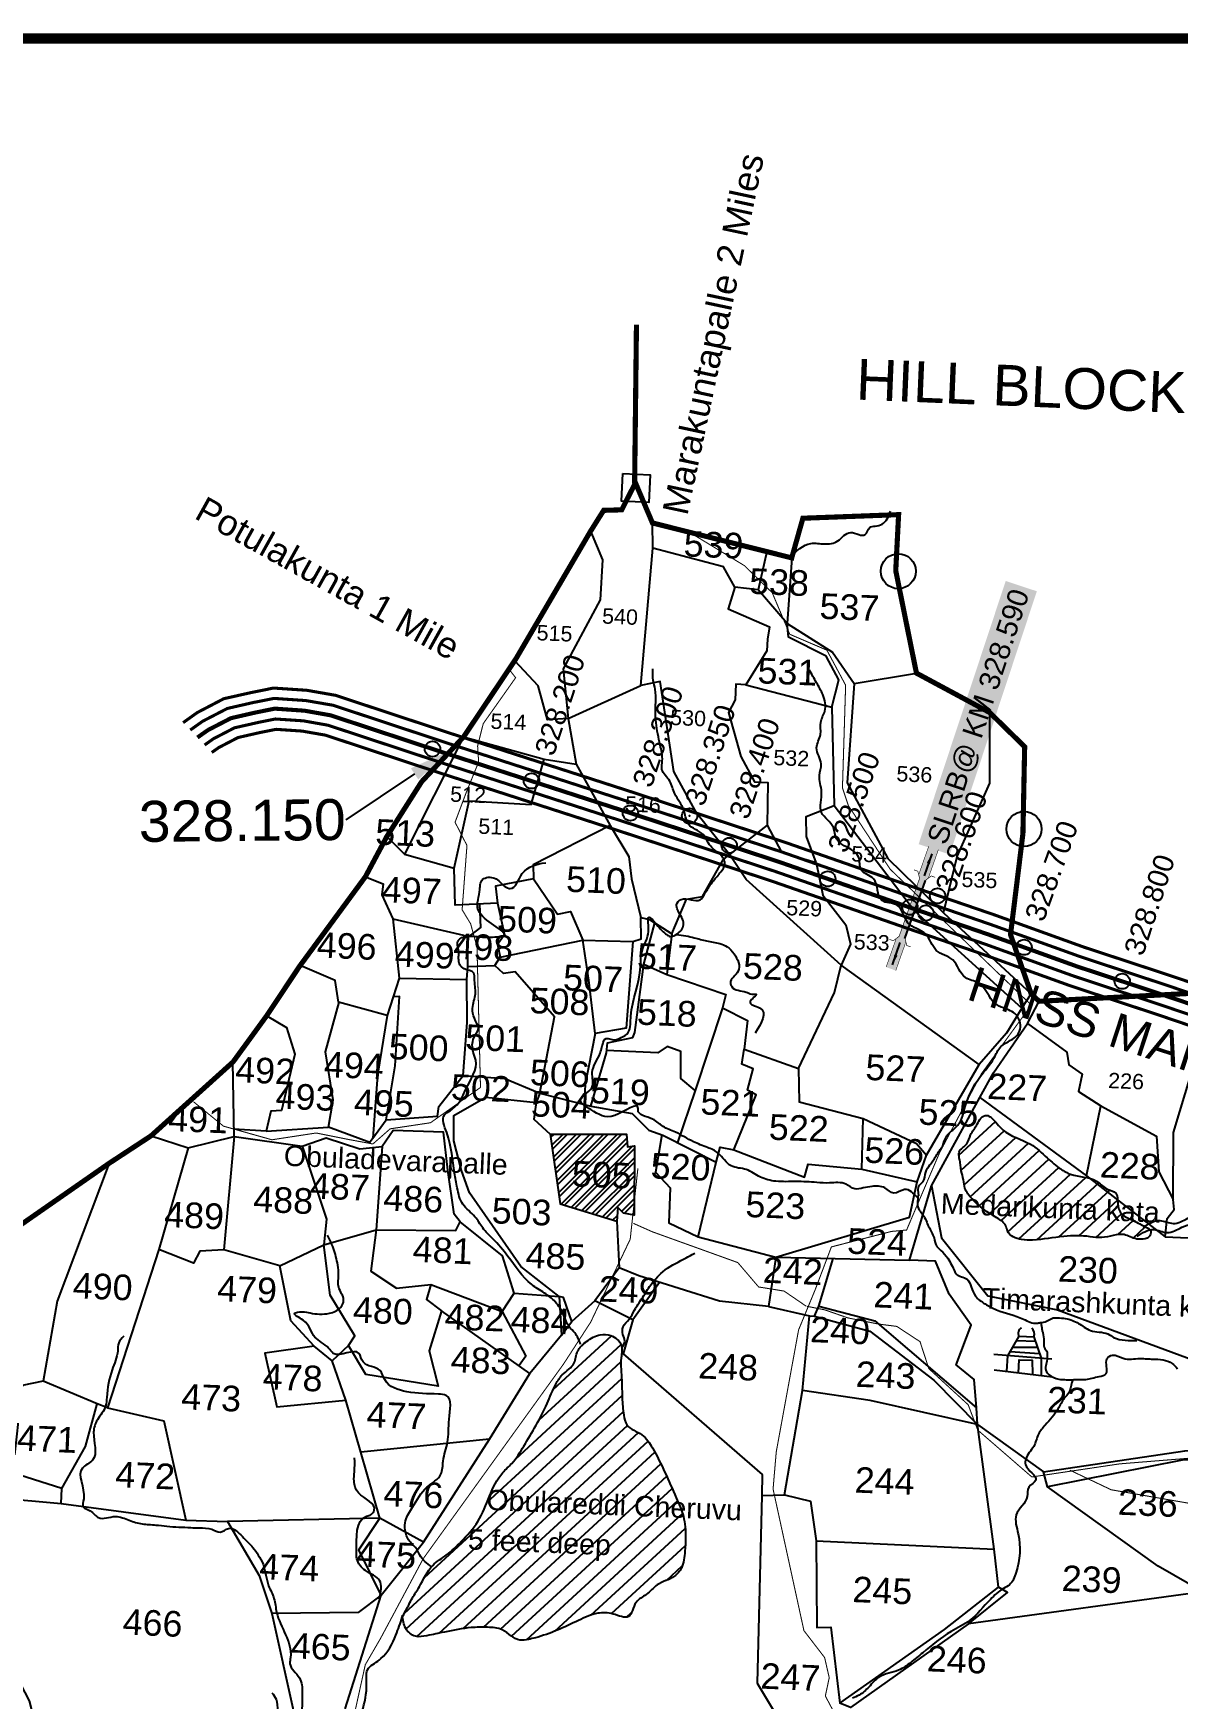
# Model space of a CAD drawing. Header units: feet. Extents: x 791111 to 796227, y 1559709 to 1567976.
# Drawn here: x 792212 to 793328, y 1565995 to 1567621 of the extents above; entities that cross this region are included whole.
import ezdxf
from ezdxf import colors
from ezdxf.entities.mleader import LeaderData, LeaderLine
from ezdxf.enums import TextEntityAlignment as Align
from ezdxf.math import Vec2, Vec3

# ---------------------------------------------------------------- set-up
doc = ezdxf.new("R2010")
doc.units = ezdxf.units.FT
doc.header["$LTSCALE"] = 15
doc.header["$MEASUREMENT"] = 0
doc.header["$PDMODE"] = 32
doc.header["$PDSIZE"] = 15
doc.linetypes.add('ACAD_ISO02W100', pattern=[15, 12, -3])
doc.linetypes.add('HIDDEN2', pattern=[0.1875, 0.125, -0.0625])
for name, color, linetype in [('CANAL1', 7, 'Continuous'), ('CSMark', 72, 'Continuous'), ('PLOT', 7, 'Continuous'), ('PLOT NO', 7, 'Continuous'), ('ROADS', 6, 'Continuous'), ('STRUCTURE', 5, 'Continuous'), ('TANKS-STREAM', 4, 'Continuous'), ('TEXT', 1, 'Continuous'), ('text2', 7, 'Continuous'), ('VILLAGE', 30, 'Continuous'), ('VILLAGE STONES', 240, 'Continuous')]:
    doc.layers.add(name, color=color, linetype=linetype)
doc.layers.add('VILLAGE BOUNDRY', color=5, linetype='HIDDEN2', lineweight=100)
doc.styles.get("Standard").update_dxf_attribs({"font": 'arial.ttf'})
doc.linetypes.add('DOTS', pattern='A,1e-06,-3,["●",Standard,S=3,R=0,X=-1.25,Y=-1.25],-3', length=6.000001)
doc.dimstyles.get("Standard").update_dxf_attribs({"dimtxt": 0.18, "dimasz": 35, "dimexe": 0.18, "dimexo": 0.0625, "dimgap": 0.09, "dimtad": 0, "dimtih": 1, "dimtoh": 1, "dimdec": 4, "dimzin": 0, "dimdsep": 46, "dimtxsty": 'Standard', "dimcen": 0.09, "dimadec": 0, "dimazin": 0, "dimtfac": 1, "dimtdec": 4, "dimtofl": 0, "dimtmove": 0, "dimatfit": 3, "dimfxl": 1, "dimtolj": 1, "dimtzin": 0, "dimarcsym": 0})
pattern_1 = [(42.62810166, (-62216.426, 37705.838), (-8.44596233, 9.17587836), [])]

# ---------------------------------------------------------------- blocks, each defined once
blk = doc.blocks.new('SLB')
at = {"layer": 'STRUCTURE'}
h = blk.add_hatch(dxfattribs=at)
h.set_pattern_fill('DOTS', color=6, scale=20, angle=320.3722, style=0)
h.set_pattern_definition([(320.372247934, (-159.4327, -72.9564), (1.2786241598, 0.5641323054), [0, -1.25])])
h.paths.add_polyline_path([(769699.5, 1706871.1), (769699.5, 1706861.1), (769729.1, 1706861.1), (769732.1, 1706863.1), (769792.1, 1706863.1), (769795.1, 1706861.1), (769824.7, 1706861.1), (769824.7, 1706871.1), (769795.1, 1706871.1), (769792.1, 1706869.1), (769732.1, 1706869.1), (769729.1, 1706871.1)])
at = {"layer": 'STRUCTURE', "color": 6, "linetype": 'ACAD_ISO02W100', "ltscale": 0.5, "const_width": 0.5}
for points in [[(769699.5, 1706871.1), (769729.1, 1706871.1)], [(769795.1, 1706871.1), (769824.7, 1706871.1)], [(769699.5, 1706861.1), (769729.1, 1706861.1)], [(769795.1, 1706861.1), (769824.7, 1706861.1)]]:
    blk.add_lwpolyline(points, dxfattribs=at)
at = {"layer": 'STRUCTURE', "color": 6, "const_width": 0.628}
for points in [[(769726.1, 1706877.1), (769726.1, 1706873.1), (769732.1, 1706869.1), (769792.1, 1706869.1), (769798.1, 1706873.1), (769798.1, 1706877.1)], [(769726.1, 1706855.1), (769726.1, 1706859.1), (769732.1, 1706863.1), (769792.1, 1706863.1), (769798.1, 1706859.1), (769798.1, 1706855.1)]]:
    blk.add_lwpolyline(points, dxfattribs=at)
at = {"layer": 'STRUCTURE', "color": 6}
blk.add_lwpolyline([(769732.1, 1706863.1), (769792.1, 1706863.1)], dxfattribs=at)
blk.add_lwpolyline([(769732.1, 1706863.1), (769792.1, 1706863.1)], dxfattribs=at)
at = {"layer": 'STRUCTURE', "color": 0}
blk.add_circle((769762.1, 1706866.1), 1.24, dxfattribs=at)
for points in [[(769703.8, 1706866), (769726.7, 1706866)], [(769818.6, 1706865.8), (769795.7, 1706865.8)]]:
    blk.add_leader(points, dimstyle='Standard', override={"dimasz": 10, "dimgap": 0.09, "dimtad": 0}, dxfattribs=at)

msp = doc.modelspace()

# ---------------------------------------------------------------- hatches: boundary and pattern name
at = {"layer": 'TANKS-STREAM', "lineweight": -2}
h = msp.add_hatch(dxfattribs=at)
h.set_pattern_fill('ANSI31', color=256, scale=99.769662, angle=-2.3719, style=0)
h.set_pattern_definition(pattern_1)
edge = h.paths.add_edge_path()
edge.add_spline(control_points=[(793115.7, 1566520.2), (793114.9, 1566524.2), (793113.9, 1566529.5), (793119.2, 1566533.7), (793124.1, 1566537.4), (793125.6, 1566547.1), (793132.4, 1566554.2), (793135.3, 1566562.4), (793141.6, 1566565.8), (793150, 1566560.3), (793159.1, 1566545.3), (793183.5, 1566540.1), (793199.9, 1566524), (793212.2, 1566513.2), (793228, 1566504.1), (793246.7, 1566505.4), (793257.3, 1566492.3), (793271.5, 1566489.9), (793268.2, 1566475.8), (793273.9, 1566467.1), (793283, 1566462.8), (793290.2, 1566459.7), (793296.6, 1566455.5), (793300.8, 1566454.5), (793302.2, 1566451.2), (793301.9, 1566444.5), (793287.4, 1566442), (793274, 1566451.8), (793257.6, 1566443.9), (793238.2, 1566447.4), (793215.5, 1566447.2), (793193.2, 1566442.9), (793174.6, 1566442.8), (793162.2, 1566447.6), (793160.8, 1566459.3), (793150.6, 1566465.6), (793138.7, 1566472.5), (793128.1, 1566482.3), (793120.3, 1566491.9), (793119.4, 1566502.2), (793116.8, 1566511.3), (793116.1, 1566518), (793115.8, 1566521.6)], knot_values=[0, 0, 0, 0, 10.821071, 14.149908, 19.476099, 29.00407, 41.43785, 48.386354, 54.704824, 59.343343, 76.324445, 106.454808, 127.643341, 144.782404, 155.736777, 181.792989, 194.33114, 204.660314, 217.579834, 228.415657, 233.680889, 247.596239, 251.808822, 257.074055, 259.178611, 262.001542, 276.170364, 289.434226, 311.427454, 322.743001, 348.668501, 379.181466, 390.016031, 406.027719, 411.535361, 423.230649, 439.060468, 453.769784, 466.573683, 474.79089, 484.035171, 495.019193, 495.019193, 495.019193, 495.019193], degree=3, periodic=0)
h = msp.add_hatch(dxfattribs=at)
h.set_pattern_fill('ANSI31', color=256, scale=99.769662, angle=-2.3719, style=0)
h.set_pattern_definition(pattern_1)
edge = h.paths.add_edge_path()
edge.add_spline(control_points=[(792571.6, 1566074.7), (792572.8, 1566076.9), (792575.2, 1566081.2), (792578.4, 1566087.5), (792582.3, 1566095.6), (792590.9, 1566107.5), (792597.9, 1566125.3), (792616.1, 1566135.4), (792630.6, 1566150), (792653.3, 1566174.2), (792658.9, 1566207.2), (792680.9, 1566226.4), (792695, 1566249.5), (792710.2, 1566274.9), (792719.6, 1566299.6), (792728.1, 1566313.4), (792741, 1566320.4), (792741.3, 1566335.6), (792751.9, 1566344.6), (792763, 1566351.6), (792776.4, 1566350.5), (792787.8, 1566341.6), (792784, 1566324.5), (792786.3, 1566307.8), (792785.8, 1566288.9), (792787.2, 1566274.6), (792790.4, 1566259), (792806.8, 1566254.7), (792822.9, 1566229.4), (792834.1, 1566202), (792847.3, 1566173.2), (792848.4, 1566155), (792847.6, 1566138.2), (792846.1, 1566124.2), (792835.9, 1566111.7), (792820.6, 1566108.8), (792810.9, 1566096.3), (792797.3, 1566090.7), (792795.2, 1566070.3), (792776.9, 1566079.4), (792760.7, 1566079.5), (792735.7, 1566067.9), (792713.9, 1566057.7), (792694.4, 1566052.9), (792682.2, 1566050.9), (792671.7, 1566064.1), (792654.3, 1566065.1), (792635.4, 1566065), (792615.6, 1566061), (792598, 1566057), (792583.9, 1566054.4), (792573.4, 1566063.6), (792572.3, 1566072.1), (792571.7, 1566076.6)], knot_values=[0, 0, 0, 0, 7.594189, 14.540605, 21.487176, 34.306301, 58.860604, 75.767014, 94.986304, 120.609797, 174.191487, 186.564905, 207.29429, 254.550562, 275.451228, 286.355485, 302.842491, 314.843163, 327.581886, 342.577773, 352.78835, 366.586498, 379.207338, 401.083715, 418.088683, 435.238473, 445.061593, 462.713856, 478.876036, 532.949013, 552.506194, 573.086254, 586.667937, 603.415518, 613.80097, 632.711112, 646.786886, 659.528129, 675.151957, 690.331857, 705.387252, 725.407945, 770.733791, 777.804448, 786.117406, 805.881653, 820.580033, 836.636025, 862.922957, 880.47253, 891.684906, 903.820911, 917.017522, 917.017522, 917.017522, 917.017522], degree=3, periodic=0)
at = {"layer": 'VILLAGE', "linetype": 'Continuous', "lineweight": -2}
h = msp.add_hatch(dxfattribs=at)
h.set_pattern_fill('ANSI32', color=256, scale=25)
h.paths.add_polyline_path([(792798.4, 1566534.9), (792791.5, 1566534), (792790.4, 1566546.4), (792716, 1566546.5), (792725.8, 1566478.4), (792780.9, 1566461.5), (792781.9, 1566474.8), (792787.7, 1566469.4), (792796.7, 1566467.5), (792797.9, 1566479.1)])
h.paths.add_polyline_path([(792450.4, 1566510.3), (792756.4, 1566497.6), (792757.7, 1566528.5), (792451.7, 1566541.2)], flags=9)
h.paths.add_polyline_path([(792730, 1566489), (792801, 1566486), (792802.6, 1566524.3), (792731.6, 1566527.2)], flags=9)

# ---------------------------------------------------------------- linework, layer by layer
at = {"layer": 'CANAL1', "color": 1, "const_width": 3}
for points in [[(792357.8, 1566948.1), (792371.7, 1566958), (792397.5, 1566971.5), (792424.2, 1566977.5), (792446, 1566981.9), (792478.7, 1566979.7), (792506.6, 1566974.8), (792620.5, 1566937.1), (792796.1, 1566880.3), (792944.9, 1566831.4), (793077.1, 1566785.3), (793149.7, 1566760.4), (793236.7, 1566729), (793321.3, 1566701.1), (793404.9, 1566672.7), (793538.2, 1566629.2), (793661.2, 1566588.9), (793791.7, 1566547.5), (793874.3, 1566521), (793918.7, 1566505.7), (794105.1, 1566449.5), (794262.9, 1566399.7), (794424.4, 1566349.9)], [(792385.8, 1566919), (792392.6, 1566923.8), (792411.4, 1566933.6), (792432.5, 1566938.4), (792448.6, 1566941.6), (792473.9, 1566939.9), (792496.8, 1566935.9), (792608.1, 1566899.1), (792783.7, 1566842.3), (792932, 1566793.5), (793064, 1566747.5), (793136.5, 1566722.6), (793223.6, 1566691.2), (793308.6, 1566663.1), (793392.2, 1566634.7), (793525.8, 1566591.1), (793648.9, 1566550.8), (793779.6, 1566509.4), (793861.7, 1566483.1), (793906.4, 1566467.6), (794093.3, 1566411.3), (794251, 1566361.5), (794412.8, 1566311.6)]]:
    msp.add_lwpolyline(points, dxfattribs=at)
at = {"layer": 'CANAL1', "color": 5, "const_width": 3}
for points in [[(792364.8, 1566940.9), (792376.9, 1566949.5), (792401, 1566962), (792426.3, 1566967.8), (792446.6, 1566971.8), (792477.5, 1566969.7), (792504.2, 1566965.1), (792617.4, 1566927.6), (792793, 1566870.8), (792941.7, 1566822), (793073.8, 1566775.9), (793146.4, 1566750.9), (793233.4, 1566719.6), (793318.1, 1566691.6), (793401.7, 1566663.2), (793535.1, 1566619.7), (793658.1, 1566579.4), (793788.7, 1566538), (793871.2, 1566511.5), (793915.6, 1566496.2), (794102.1, 1566440), (794260, 1566390.2), (794421.5, 1566340.3)], [(792378.8, 1566926.3), (792387.4, 1566932.4), (792408, 1566943.1), (792430.5, 1566948.2), (792447.9, 1566951.7), (792475.1, 1566949.9), (792499.3, 1566945.6), (792611.2, 1566908.6), (792786.8, 1566851.8), (792935.2, 1566803), (793067.3, 1566757), (793139.8, 1566732.1), (793226.9, 1566700.7), (793311.7, 1566672.6), (793395.4, 1566644.2), (793528.9, 1566600.7), (793652, 1566560.3), (793782.6, 1566518.9), (793864.9, 1566492.5), (793909.4, 1566477.1), (794096.2, 1566420.8), (794254, 1566371.1), (794415.7, 1566321.2)]]:
    msp.add_lwpolyline(points, dxfattribs=at)
at = {"layer": 'CANAL1', "color": 1, "linetype": 'HIDDEN2', "ltscale": 5, "const_width": 4}
msp.add_lwpolyline([(792371.8, 1566933.6), (792375.7, 1566936.4), (792382.1, 1566940.9), (792404.5, 1566952.5), (792428.4, 1566958), (792447.3, 1566961.8), (792476.3, 1566959.8), (792501.7, 1566955.3), (792605.5, 1566921), (792789.9, 1566861.3), (792938.5, 1566812.5), (793070.6, 1566766.4), (793078.8, 1566763.6), (793143.1, 1566741.5), (793230.2, 1566710.1), (793314.9, 1566682.1), (793398.6, 1566653.7)], dxfattribs=at)
at = {"layer": 'CSMark', "color": 3}
for p in [(792601.2, 1566922.4), (792697.8, 1566891.2), (792794.3, 1566859.9), (792890.7, 1566828.2), (792986.8, 1566795.6), (793082.6, 1566762.3), (793178.4, 1566728.8), (793274.2, 1566695.6)]:
    msp.add_point(p, dxfattribs=at)
at = {"layer": 'CSMark', "color": 2}
msp.add_point((793067, 1566768), dxfattribs=at)
at = {"layer": 'PLOT', "lineweight": -2}
for points in [[(792927.3, 1567115.1), (792919, 1567077.8), (792896.1, 1567080.4), (792885.1, 1567100.1), (792816.1, 1567118.4), (792815.8, 1567143.1)], [(792755.4, 1567135), (792766.9, 1567107.1), (792764.8, 1567068.1), (792728.8, 1567000.8), (792733.6, 1566952.2), (792804.3, 1566984.3)], [(793176.2, 1566669.4), (793161.2, 1566645.1), (793134.6, 1566614.3), (792999.9, 1566711.3), (792907.4, 1566795.1), (792891, 1566819.5), (792859, 1566859.3), (792836.6, 1566900.4), (792823.3, 1566988.3), (792804.3, 1566984.3), (792816.1, 1567118.4)], [(792951.7, 1567109), (792947.3, 1567044.8), (792991.5, 1567017.1), (793012.5, 1566986.4), (793073.4, 1566996.5)], [(792896.1, 1567080.4), (792889.7, 1567059.1), (792930, 1567041.6), (792928.2, 1567029.5), (792927.4, 1567018.3), (792906.8, 1566985.1), (792990.8, 1566963.2), (792997.6, 1566989.9), (792985.3, 1567013.2), (792948.4, 1567031.5), (792947.3, 1567044.8)], [(792947.3, 1567044.8), (792919, 1567077.8)], [(792733.6, 1566952.2), (792713.5, 1566950.8), (792704.3, 1566984.1), (792681.4, 1567008.6)], [(792906.8, 1566985.1), (792897.2, 1566985.7), (792896.5, 1566970.4), (792890.1, 1566958), (792902.1, 1566915.1), (792915.3, 1566890.3), (792928.5, 1566889.8), (792927.8, 1566848.1), (792891, 1566819.5)], [(793012.5, 1566986.4), (793005.7, 1566889.5), (793045.4, 1566815.6), (793099.9, 1566762.4), (793113.2, 1566817.4), (793145, 1566889.2), (793144.9, 1566958)], [(792990.8, 1566963.2), (792993, 1566867.2), (793071.8, 1566764), (793176.2, 1566669.4), (793185.4, 1566683.3)], [(792733.6, 1566952.2), (792741.5, 1566907.7), (792774.6, 1566847.7), (792792.6, 1566817.6), (792795.4, 1566795.6), (792804.5, 1566757.8), (792812.8, 1566756.1), (792834.8, 1566742.1), (792849, 1566775.9), (792864.7, 1566778.3), (792884.9, 1566814.3), (792891, 1566819.5)], [(792631.5, 1566934.2), (792573.7, 1566819.7), (792556.6, 1566836.9)], [(792631.5, 1566934.2), (792710, 1566912.6), (792741.5, 1566907.7)], [(792573.7, 1566819.7), (792622.3, 1566806.2), (792636.8, 1566871.8), (792697.3, 1566868.3), (792710, 1566912.6)], [(792975.5, 1566811.6), (792966.2, 1566836.9), (792965.7, 1566856.5), (792993, 1566867.2)], [(792774.6, 1566847.7), (792699.5, 1566809.3), (792699.7, 1566795.8), (792662.7, 1566788.6), (792664.5, 1566771.8), (792623.2, 1566770), (792622.3, 1566806.2)], [(792927.8, 1566848.1), (792941.7, 1566821.6), (792975.5, 1566811.6), (792982.1, 1566779.8), (793004.5, 1566750.6), (793008.9, 1566732), (792999.9, 1566711.3)], [(792535.7, 1566797.7), (792553.1, 1566790.8), (792551.7, 1566779.9), (792562.6, 1566756.5), (792631.3, 1566740.5), (792635.8, 1566738.5), (792648.2, 1566748.1), (792647.3, 1566771)], [(792699.7, 1566795.8), (792723.2, 1566761.3), (792735.7, 1566763.8), (792747.8, 1566735.8), (792796.6, 1566734.4), (792804.7, 1566737), (792804.5, 1566757.8)], [(792664.5, 1566771.8), (792671.3, 1566740.9), (792664.5, 1566731.6), (792667.1, 1566719.3), (792747.8, 1566735.8)], [(792562.6, 1566756.5), (792568.5, 1566698.6), (792557.1, 1566662.3), (792509.6, 1566675.3), (792506.2, 1566696.3), (792471.9, 1566711)], [(792807.3, 1566712.5), (792818.2, 1566752.7)], [(793099.9, 1566762.4), (793185.4, 1566683.3)], [(792568.5, 1566698.6), (792634.7, 1566697.4), (792635.7, 1566710.1), (792635.8, 1566738.5)], [(792796.6, 1566734.4), (792790.1, 1566649.9), (792759.8, 1566644.7), (792753.7, 1566696.6), (792747.8, 1566735.8)], [(792834.8, 1566742.1), (792829.7, 1566702.3), (792887.3, 1566682.6), (792884, 1566669.8), (792908.7, 1566657.3), (792905.4, 1566629.3), (792958.4, 1566610.5), (792993.5, 1566684.6), (792999.9, 1566711.3)], [(793316.1, 1566446.3), (793391.2, 1566443), (793436.1, 1566430), (793436.6, 1566410.9), (793579.7, 1566347.5), (793715.1, 1566596.2), (793613, 1566743.1)], [(792635.7, 1566710.1), (792662, 1566711), (792667.1, 1566719.3)], [(792706, 1566586.4), (792720.2, 1566660.9), (792681.9, 1566704.7), (792670.4, 1566703.3), (792662, 1566711)], [(792706, 1566586.4), (792755.6, 1566573.8), (792770.9, 1566625.9), (792771.8, 1566635.7), (792796.6, 1566640.7), (792798.7, 1566645.7), (792807.3, 1566712.5), (792829.7, 1566702.3)], [(792556.1, 1566560.5), (792606, 1566563.9), (792607.2, 1566573.3), (792631.2, 1566603.7), (792635, 1566655.4), (792634.7, 1566697.4)], [(793181.8, 1566654.4), (793220.1, 1566626.4), (793222.1, 1566613.9), (793235, 1566605), (793231.5, 1566588.1), (793253.3, 1566573.9), (793307.8, 1566544.5), (793309.8, 1566509.7), (793324, 1566482.6), (793324.1, 1566548.1), (793365.4, 1566685.1)], [(792438.9, 1566549.2), (792499.8, 1566553.3), (792504.3, 1566579.8), (792496.8, 1566626.9), (792510.1, 1566675.2)], [(792543.1, 1566542.5), (792556.1, 1566560.5), (792564.6, 1566613.1), (792569.1, 1566680.7), (792562.8, 1566680.4)], [(792884, 1566669.8), (792857.5, 1566589), (792843.6, 1566600.7), (792843.5, 1566627.1), (792830.2, 1566632), (792820.9, 1566625.8), (792771.1, 1566627.9)], [(792936.1, 1566426.3), (793066.7, 1566423.2), (793088, 1566495.8), (793135.4, 1566582.1), (793148.7, 1566606.3), (793181.8, 1566654.4), (793193.1, 1566676.1)], [(792439.4, 1566662), (792458.8, 1566650.5), (792466.8, 1566624.6), (792453.9, 1566569.6), (792443.4, 1566568.9), (792438.9, 1566549.2), (792407.4, 1566551.3)], [(792557.1, 1566662.3), (792547.5, 1566604.1), (792543.1, 1566542.5), (792539.9, 1566538.3), (792499.8, 1566553.3)], [(792759.8, 1566644.7), (792750.2, 1566594.7), (792749.2, 1566575.4)], [(792755.6, 1566573.6), (792796.1, 1566566.5), (792812.3, 1566550.2), (792826, 1566545.4), (792878, 1566518.9), (792881.9, 1566533.6), (792895.3, 1566531.2), (792916.9, 1566584.7), (792908.6, 1566589.4), (792914.2, 1566610.2), (792903, 1566614.7), (792905.4, 1566629.3)], [(792362.6, 1566533), (792407.5, 1566544.2), (792406.5, 1566616.8)], [(792631.2, 1566603.7), (792671.7, 1566600.6), (792706, 1566586.4), (792702.2, 1566577.4)], [(792958.4, 1566610.5), (792959.1, 1566578.1), (793021.3, 1566561.8), (793073.4, 1566537.2), (793083.3, 1566525.9), (793134.6, 1566614.3)], [(792857.5, 1566589), (792840.3, 1566538.1)], [(792724.9, 1566387.9), (792687.3, 1566417.3), (792637.3, 1566489), (792629.6, 1566510.9), (792622, 1566540), (792621.9, 1566564.7), (792653.1, 1566582.4), (792702.2, 1566577.4), (792700.2, 1566561.1), (792716, 1566546.5), (792725.8, 1566478.4), (792780.9, 1566461.5), (792783.2, 1566415.9), (792759.7, 1566383.7), (792737, 1566363.6)], [(793135.4, 1566582.1), (793239.2, 1566505.7), (793253.3, 1566573.9)], [(792895.3, 1566531.2), (792964.2, 1566504.5), (792967.7, 1566517.2), (793020.1, 1566512.2), (793021.3, 1566561.8)], [(792326.6, 1566544.8), (792362.6, 1566533), (792334.2, 1566433.9), (792284, 1566279.1), (792274.1, 1566283.2)], [(792407.5, 1566544.2), (792397.4, 1566433.6)], [(792407.5, 1566544.2), (792474, 1566534.8), (792497.9, 1566463.4), (792495, 1566438.4)], [(792452.2, 1566417.8), (792495, 1566438.4), (792546.2, 1566453.1), (792623.9, 1566452.4), (792628.1, 1566460.7), (792622.4, 1566468.2), (792616, 1566511.2), (792611.8, 1566548.4), (792562.9, 1566550.1), (792552.2, 1566534.2), (792546.2, 1566453.1)], [(792474, 1566534.8), (792497.4, 1566542.9), (792530.4, 1566532.2), (792552.2, 1566534.2)], [(792716, 1566546.5), (792790.4, 1566546.4), (792791.5, 1566534), (792798.4, 1566534.9), (792797.9, 1566467.2), (792787.7, 1566469.4), (792781.9, 1566474.8), (792780.9, 1566461.5)], [(792824.9, 1566545.8), (792818.8, 1566509.2), (792833, 1566494), (792831.9, 1566459.9), (792860.5, 1566446.2), (792878, 1566518.9)], [(793020.1, 1566512.2), (793074, 1566499.8), (793083.3, 1566525.9)], [(792285.6, 1566517.9), (792234.8, 1566383.2), (792221.4, 1566305.1), (792200.9, 1566300.9), (792191.2, 1566215.6)], [(793239.2, 1566505.7), (793316.1, 1566446.3), (793318, 1566464), (793325, 1566472.8), (793324, 1566482.6)], [(792936.1, 1566426.3), (793066.5, 1566465.5), (793074, 1566499.8)], [(793088, 1566495.8), (793097.8, 1566445.1), (793142.9, 1566388.5), (793211, 1566374.9), (793390.5, 1566308.6)], [(792669.2, 1566373.3), (792680.7, 1566391.1), (792669.5, 1566427.7), (792628.1, 1566460.7)], [(792111.3, 1565654.1), (792153.7, 1565675.6), (792232.4, 1565760.1), (792276.9, 1565765.1), (792295, 1565802.8), (792284, 1565809.9), (792254.3, 1565814.5), (792241.2, 1565823.7), (792192.3, 1565844.7), (792212.2, 1565977), (792207.9, 1565993.2), (792191, 1566025.6), (792177.4, 1566191.2), (792238.8, 1566185.9), (792239.4, 1566200.4), (792191.2, 1566215.6), (792155, 1566206.4), (792125.5, 1566296.1), (792125.3, 1566380.5), (792183.7, 1566446.9)], [(792546.2, 1566453.1), (792540.9, 1566412.5), (792566.2, 1566395.9), (792599.7, 1566399.7), (792595.4, 1566385), (792610.1, 1566373.8)], [(792860.5, 1566446.2), (792936.1, 1566426.3), (792929.2, 1566378.1), (792881.3, 1566383.4), (792802.5, 1566408), (792783.2, 1566415.9)], [(792549.8, 1566171.4), (792531.2, 1566235.9), (792516.5, 1566286.8), (792503.4, 1566325), (792485.7, 1566339.4), (792462.9, 1566364.2), (792452.2, 1566417.8), (792397.4, 1566433.6), (792374, 1566432.3), (792368.1, 1566420.5), (792334.2, 1566433.9)], [(792519.2, 1566340.2), (792525.3, 1566349.4), (792501.2, 1566389.2), (792495, 1566438.4)], [(792929.2, 1566378.1), (792969, 1566368.9), (792973.9, 1566368.7), (792978.2, 1566378.3), (792992.3, 1566424.9)], [(792978.2, 1566378.3), (793032.9, 1566364), (793131.9, 1566279.3), (793129.6, 1566306.9), (793112.1, 1566321.1), (793126.9, 1566359.8), (793105.4, 1566390.2), (793091.9, 1566422.5), (793066.7, 1566423.2)], [(792599.7, 1566399.7), (792669.2, 1566373.3), (792692.1, 1566329.6), (792685.6, 1566320.4)], [(792822.8, 1566401.6), (792796.7, 1566365), (792759.7, 1566383.7)], [(792776.7, 1566407), (792782.9, 1566403.7)], [(792680.7, 1566391.1), (792724.9, 1566387.9), (792727.2, 1566350), (792696.2, 1566312.8)], [(792727.2, 1566350), (792737, 1566363.6), (792729, 1566387), (792724.9, 1566387.9)], [(792656.8, 1566248.6), (792696.2, 1566312.8), (792610.1, 1566373.8), (792598, 1566335), (792606.8, 1566300.4), (792536, 1566311.6), (792519.2, 1566340.2), (792503.4, 1566325)], [(792796.7, 1566365), (792787.1, 1566331.9), (792922.9, 1566214), (792922.6, 1566193.5), (792944.7, 1566194.4), (792962.1, 1566296.1)], [(793132.9, 1566262.9), (793028.2, 1566286.2), (792962.1, 1566296.1), (792969, 1566368.9)], [(792973.9, 1566368.7), (793028, 1566353.9), (793090.5, 1566306.3), (793132.9, 1566262.9), (793131.9, 1566279.3)], [(792485.7, 1566339.4), (792437.5, 1566332.7), (792449.4, 1566280.3), (792516.5, 1566286.8)], [(792239.4, 1566200.4), (792262.7, 1566241.4), (792274.1, 1566283.2), (792221.4, 1566305.1)], [(792284, 1566279.1), (792338.9, 1566266.5), (792360.5, 1566169.4)], [(792944.7, 1566194.4), (792970.1, 1566188.1), (792975.6, 1566149.2), (793149.1, 1566141.3), (793132.9, 1566262.9)], [(793132.9, 1566262.9), (793197.3, 1566216.6)], [(792592.3, 1566148.1), (792656.8, 1566248.6), (792531.2, 1566235.9)], [(793552.6, 1566209.5), (793414.9, 1566229.2), (793332.6, 1566228), (793201.3, 1566202.2), (793197.3, 1566216.6), (793335.4, 1566237.2), (793418.5, 1566239.4), (793468.5, 1566237.2)], [(793353, 1566099.4), (793309.4, 1566124.7), (793201.3, 1566202.2)], [(792238.8, 1566185.9), (792360.5, 1566169.4), (792401.2, 1566168.3)], [(792922.6, 1566193.5), (792918.1, 1566010.5), (792938.5, 1565976.3), (792956.1, 1565975.2), (792983, 1565916.8), (792978, 1565866.4), (792915.9, 1565843.7), (792909.7, 1565781), (792872.1, 1565742)], [(792551.1, 1566096.3), (792592.3, 1566148.1), (792549.8, 1566171.4), (792401.2, 1566168.3)], [(792401.2, 1566168.3), (792431.9, 1566115.5), (792444.4, 1566078.4), (792465.6, 1565983.1)], [(792551.1, 1566096.3), (792529.4, 1566140.4), (792549.8, 1566171.4)], [(792975.6, 1566149.2), (792976.3, 1566064.7), (792990, 1566064.9), (792998.7, 1565990.7), (793100.8, 1566062.8), (793153.6, 1566104), (793149.1, 1566141.3)], [(793361.8, 1565983.7), (793371.7, 1566011.1), (793353, 1566099.4), (793124.1, 1566068.3), (793009, 1565986.5), (792998.7, 1565990.7)], [(793124.1, 1566068.3), (793162.4, 1566099), (793153.6, 1566104)], [(792516, 1565985.2), (792551.1, 1566096.3), (792528.7, 1566079.4), (792444.4, 1566078.4)]]:
    msp.add_lwpolyline(points, dxfattribs=at)
at = {"layer": 'PLOT', "linetype": 'Continuous', "lineweight": -2}
for points in [[(793161.5, 1566314.9), (793162.7, 1566330.1), (793173.6, 1566349.2), (793188, 1566348.5), (793195.1, 1566327.6), (793195, 1566310.9)], [(793189.5, 1566343.8), (793170.9, 1566344.5)], [(793205.4, 1566326.8), (793149, 1566331.2)], [(793193.6, 1566331.9), (793165, 1566334)], [(793191.5, 1566338), (793167.3, 1566338.2)], [(793149.4, 1566316.3), (793206.2, 1566309.6)], [(793173.1, 1566313.5), (793173.6, 1566326.2), (793186.2, 1566325.7), (793186.7, 1566311.9)]]:
    msp.add_lwpolyline(points, dxfattribs=at)
for centre, radius, start, end in [((793178.1, 1566352.2), 5.37, 114.1693, 213.6967), ((793181.3, 1566351.3), 7.27, 337.2364, 51.2288)]:
    msp.add_arc(centre, radius, start, end, dxfattribs=at)
at = {"layer": 'ROADS', "linetype": 'DOTS', "lineweight": -2, "ltscale": 0.15, "const_width": 1}
for points in [[(792850.3, 1567135), (792905.7, 1567101.3), (792932.7, 1567074.9), (792949.8, 1567034.4), (792986, 1567018.9), (793004.3, 1566984.7), (793001.2, 1566884.4), (793006.9, 1566867.3), (793047.7, 1566805.1), (793185.5, 1566672.4), (793136.7, 1566605.3), (793096.1, 1566528.5), (793088.5, 1566510.8), (793063.8, 1566452.8), (793049, 1566451.4), (792990.4, 1566436.3), (792974.6, 1566394.5), (792958.4, 1566355.3), (792936.6, 1566236.2), (792933.5, 1566199.9), (792963.6, 1566061.7), (792983.8, 1566035.4), (792988.3, 1566015.7), (792984.5, 1565997.9), (792993.8, 1565980.3)], [(792368, 1566578), (792397.2, 1566554.2), (792444.5, 1566540.9), (792487.6, 1566547.5), (792519.2, 1566541.2), (792543, 1566536.8), (792559.9, 1566551.6), (792599.2, 1566557.5), (792648, 1566592), (792644.6, 1566729), (792638.4, 1566751.7), (792630.1, 1566765.5), (792634.8, 1566828.2), (792623.2, 1566850.9), (792634.1, 1566880), (792646.2, 1566909.7), (792645.2, 1566925.3), (792650.7, 1566947.2), (792682.3, 1566992), (792675.2, 1567001.1)], [(792801.6, 1566513.1), (792794.1, 1566443.8), (792755.5, 1566362.8), (792729, 1566321.9), (792592.1, 1566131.9), (792550.6, 1566054.3), (792535.6, 1566028.4), (792519, 1565953.2), (792517.9, 1565862.6), (792510.7, 1565756.1), (792486.2, 1565604.2), (792458.7, 1565476.5)], [(794479.6, 1565361.4), (794320.8, 1565436.6), (794255.1, 1565456.2), (794177, 1565470.5), (794082.5, 1565485.8), (793969.2, 1565540.7), (793861.4, 1565614.3), (793769, 1565720.8), (793713, 1565776.2), (793635.5, 1565880.5), (793587.4, 1565901.2), (793536.2, 1565944.4), (793523.8, 1566042.6), (793502.2, 1566095.5), (793425.2, 1566156.7), (793376.4, 1566179.6), (793263.4, 1566199.2), (793223.2, 1566218.3)]]:
    msp.add_lwpolyline(points, dxfattribs=at)
at = {"layer": 'ROADS', "linetype": 'HIDDEN2', "lineweight": -2, "ltscale": 10, "const_width": 1}
for points in [[(792966, 1566378.3), (792944.2, 1566393.2), (792919.4, 1566397.2), (792899.1, 1566421), (792815.6, 1566451.1), (792797.2, 1566459.3)], [(794482.3, 1565699.7), (794264.5, 1565788.6), (794156.8, 1565838), (794066.8, 1565889.8), (793979.7, 1565978), (793974.7, 1566006.6), (793837.9, 1566103.5), (793802.1, 1566107.1), (793760.9, 1566125.7), (793688.5, 1566177.4), (793674.1, 1566190.2), (793586.5, 1566212.9), (793416.1, 1566236.2), (793271.8, 1566224.5), (793186, 1566211.7), (793133.2, 1566257.5), (793123.9, 1566282.2), (793085.5, 1566317.4), (793076.9, 1566343.8), (793054.2, 1566358.7), (793035.6, 1566361.1), (793006.5, 1566367), (792983.8, 1566374.9), (792966.6, 1566378.3)]]:
    msp.add_lwpolyline(points, dxfattribs=at)
at = {"layer": 'TANKS-STREAM', "lineweight": -2}
for points in [[(792949.9, 1567109.1), (792970.4, 1567123.1), (792983.6, 1567122.6), (792996.6, 1567125.6), (793009.3, 1567133.8), (793023.5, 1567131.8), (793027.9, 1567138.6), (793033.2, 1567140.1), (793039.8, 1567141.9), (793048.2, 1567154.5)], [(793074.6, 1566484.1), (793061.8, 1566492.3), (793051.4, 1566488.9), (793042.7, 1566493.9), (793030, 1566495.3), (793021.5, 1566493.9), (793013.3, 1566493), (793004.6, 1566497.6), (792988.5, 1566498.7), (792976.2, 1566499.2), (792955.8, 1566500.1), (792936.2, 1566500.4), (792921.1, 1566504.5), (792907.4, 1566511.8), (792892.6, 1566515.4), (792879.9, 1566527.8), (792869.5, 1566533.4), (792855.7, 1566539), (792838.3, 1566548.3), (792826.1, 1566553.9), (792815.8, 1566561.1), (792801.7, 1566570.2), (792801.8, 1566571.4), (792779, 1566564.7), (792755.6, 1566570.5), (792745.7, 1566579.4), (792756.5, 1566591.7), (792757.1, 1566606.5), (792764.7, 1566625.3), (792768.2, 1566637.4), (792768.9, 1566638.9), (792777.8, 1566638.5), (792785.4, 1566640.6), (792792.2, 1566645.7), (792794.3, 1566653.4), (792794.7, 1566661.7), (792804.2, 1566709.9), (792804.5, 1566718), (792807.1, 1566729.5), (792811.1, 1566739.2), (792811.8, 1566750.3), (792812.1, 1566758), (792821.1, 1566749.6), (792829.7, 1566741.2), (792832.9, 1566739.5), (792838.1, 1566740.8), (792845.9, 1566749.5), (792845.8, 1566754.6), (792839.5, 1566768), (792839.3, 1566770.4), (792843.7, 1566775.6), (792862.3, 1566775.2), (792866.7, 1566780.7), (792872.2, 1566789.8), (792875.3, 1566793.8), (792882.6, 1566802.5), (792886.5, 1566809.8), (792881.8, 1566819.6), (792875.1, 1566825), (792870.6, 1566830.5), (792865.2, 1566838.8), (792851, 1566849.1), (792847, 1566860.6), (792842.3, 1566870.7), (792837.5, 1566878.7), (792832.7, 1566891.1), (792825, 1566902.5), (792825.4, 1566910.9), (792823.3, 1566926.2), (792819.4, 1566948.1), (792818.7, 1566958.6), (792819, 1566967.8), (792818.4, 1566980.7), (792816.6, 1566989.2), (792816.2, 1567000.8)], [(793075.8, 1566486.3), (793076.5, 1566496.7), (793079.9, 1566500.1), (793082.4, 1566509.3), (793086.6, 1566516.5), (793089.4, 1566520.3), (793095.8, 1566530.2), (793099, 1566535.1), (793102.3, 1566543.6), (793109.8, 1566551.3), (793116.7, 1566559.4), (793120.1, 1566570), (793135.8, 1566602.9), (793149, 1566620.5), (793155.8, 1566631.8), (793165.3, 1566638), (793174, 1566646.9), (793170.8, 1566662.8), (793158.2, 1566669.6), (793150.4, 1566673.8), (793133.9, 1566694), (793121.2, 1566699.3), (793108.8, 1566716.5), (793092.8, 1566725.8), (793082.4, 1566741.7), (793065, 1566752.8), (793054.7, 1566769.9), (793039.6, 1566774.6), (793031.5, 1566795.8), (793019.7, 1566804), (793016.9, 1566817), (792995.3, 1566834.8), (792992.4, 1566845.7), (792980.8, 1566860.5), (792980.8, 1566880.6), (792978.7, 1566896.5), (792980.4, 1566908), (792976, 1566923.4), (792979.8, 1566936.7), (792980, 1566948.6), (792984, 1566959.4), (792982, 1566975.5), (792975.9, 1566987.1), (792969, 1566999.6)], [(792745.7, 1566341), (792740, 1566352.3), (792734.7, 1566358.1), (792729.1, 1566370), (792721, 1566382.6), (792710.3, 1566391.3), (792698, 1566399.5), (792674.8, 1566427.1), (792659.9, 1566444.3), (792650.2, 1566454.8), (792642.6, 1566465.8), (792630.8, 1566478), (792625.3, 1566493.9), (792622.6, 1566508.4), (792615, 1566547.9), (792612.9, 1566565.2), (792618.6, 1566569.6), (792628.2, 1566579), (792633.9, 1566590.5), (792643.4, 1566618.7), (792641, 1566626.5), (792641.5, 1566640.3), (792645.9, 1566649.6), (792642, 1566659.6), (792640.3, 1566669.2), (792643, 1566683.5), (792642.1, 1566698.3), (792641.4, 1566703.5), (792632, 1566707.9), (792627.9, 1566711.8), (792626.6, 1566724.7), (792626.4, 1566735.8), (792634.6, 1566739.4), (792648.1, 1566738.9), (792664.1, 1566739.1), (792670, 1566740.1), (792646.9, 1566762.9), (792647.1, 1566783.1), (792650.1, 1566795), (792661.8, 1566796.3), (792671.9, 1566788.2), (792677.1, 1566786.2), (792688.8, 1566800.7), (792711.6, 1566811.4)], [(792839.4, 1566741.3), (792848.5, 1566739.9), (792856.5, 1566738.2), (792868.6, 1566735), (792881.6, 1566732.4), (792888.6, 1566729.4), (792895.4, 1566722.4), (792899.5, 1566705.4), (792891.9, 1566693.8), (792893.1, 1566690.4), (792907.1, 1566685.1), (792912.7, 1566683.2), (792917.1, 1566683), (792911.1, 1566675.8), (792920.3, 1566669.7), (792915.9, 1566645)], [(793115.7, 1566520.2), (793116.2, 1566531), (793118.6, 1566533.2), (793122.5, 1566536.8), (793126.2, 1566545.6), (793132.7, 1566556.1), (793136.3, 1566562.1), (793142, 1566564.7), (793146.2, 1566562.6), (793157.9, 1566550.4), (793184.6, 1566536.6), (793201, 1566523.2), (793214.2, 1566512.4), (793223.8, 1566507.3), (793249, 1566500.6), (793259, 1566493.1), (793268.2, 1566488.5), (793270.1, 1566475.8), (793275.8, 1566466.6), (793280.4, 1566464.1), (793292.8, 1566457.9), (793296.5, 1566455.9), (793301.1, 1566453.3), (793302, 1566451.4), (793301.9, 1566448.6), (793288.5, 1566444), (793276, 1566448.3), (793254.2, 1566445.4), (793243, 1566446.3), (793217.1, 1566446.5), (793186.8, 1566443), (793176, 1566443.5), (793162.3, 1566451.6), (793160.6, 1566456.8), (793152, 1566464.7), (793138.7, 1566473.2), (793127.8, 1566483.1), (793120.7, 1566493.7), (793119.2, 1566501.7), (793117.2, 1566510.7), (793115.8, 1566521.6)], [(793075.1, 1566486.8), (793076.1, 1566472.3), (793079.7, 1566467.6), (793085.3, 1566456.2), (793090.6, 1566445), (793093.3, 1566436.8), (793097.3, 1566432.8), (793103.9, 1566425.3), (793111, 1566412), (793112.1, 1566410.1), (793122.9, 1566404.7), (793126.8, 1566397.3), (793131, 1566388.3), (793140.3, 1566380.7), (793151.5, 1566374.9), (793177.9, 1566365.8), (793191.1, 1566361.8), (793194.2, 1566362.4), (793200.4, 1566363.7), (793205.4, 1566366.5), (793211.2, 1566367.1), (793225.6, 1566364.5), (793237.2, 1566358), (793243.2, 1566354.7), (793260.2, 1566351.3), (793265.8, 1566348), (793277.2, 1566345.2), (793288.6, 1566344.8)], [(793288.7, 1566446.5), (793305.1, 1566453.2), (793318.1, 1566450.3), (793332.5, 1566455.5), (793343, 1566458.4), (793346, 1566458.3), (793366.2, 1566458.8), (793369.6, 1566458.6), (793375.9, 1566457.7), (793393, 1566456), (793402.1, 1566448.9), (793405.7, 1566445.7), (793410.5, 1566432.1), (793413.7, 1566420.9), (793413.8, 1566414.8), (793417.8, 1566406.9), (793423.1, 1566396), (793432, 1566390.9), (793452, 1566387.1), (793463.7, 1566386.9), (793471.3, 1566392), (793485, 1566397.4), (793489.2, 1566393.9), (793522.1, 1566383.8), (793532.4, 1566380.7), (793549.3, 1566367.3), (793563, 1566363.6), (793569.2, 1566356.9), (793572.5, 1566345), (793572.3, 1566340.7), (793572, 1566333.7), (793569.6, 1566328.5), (793566, 1566318.4), (793565.6, 1566308.2), (793572.2, 1566298.8), (793578.7, 1566288.4), (793582.6, 1566278.5), (793583.5, 1566261.9), (793592.5, 1566244.3), (793606.5, 1566233), (793623.6, 1566203.6), (793633, 1566182.3), (793632.6, 1566172.6), (793632.4, 1566167.8), (793629, 1566164.2), (793609.3, 1566151.5), (793603, 1566142.1), (793599, 1566136.3), (793595.5, 1566129.5), (793593.9, 1566118.2), (793595.1, 1566108.5), (793597.8, 1566096), (793598.6, 1566073.8), (793609.6, 1566052.9), (793625.5, 1566020.6), (793630.2, 1566016.1), (793632, 1566007.4), (793637.8, 1566006.3)], [(793294.6, 1566455.4), (793311, 1566462.1), (793324, 1566459.2), (793338.3, 1566464.3), (793348.9, 1566467.2), (793351.9, 1566467.1), (793372.1, 1566467.6), (793375.4, 1566467.5), (793381.8, 1566466.5), (793398.8, 1566464.8), (793408, 1566457.7), (793411.5, 1566454.6), (793416.3, 1566440.9), (793419.6, 1566429.7), (793419.7, 1566423.7), (793423.7, 1566415.8), (793429, 1566404.8), (793437.8, 1566399.8), (793457.8, 1566395.9), (793469.6, 1566395.8), (793477.2, 1566400.8), (793490.9, 1566406.3), (793495.1, 1566402.8), (793528, 1566392.7), (793538.2, 1566389.5), (793555.2, 1566376.1), (793568.9, 1566372.5), (793575.1, 1566365.8), (793578.3, 1566353.8), (793578.2, 1566349.6), (793577.9, 1566342.6), (793575.5, 1566337.3), (793571.9, 1566327.3), (793571.4, 1566317.1), (793578, 1566307.7), (793584.6, 1566297.2), (793588.5, 1566287.4), (793589.4, 1566270.7), (793598.4, 1566253.2), (793612.4, 1566241.8), (793629.5, 1566212.4), (793638.8, 1566191.1), (793638.4, 1566181.4), (793638.2, 1566176.6), (793634.9, 1566173), (793615.2, 1566160.4), (793608.9, 1566150.9), (793604.9, 1566145.2), (793601.3, 1566138.3), (793599.8, 1566127.1), (793601, 1566117.3), (793603.7, 1566104.8), (793604.4, 1566082.7), (793615.4, 1566061.7), (793631.4, 1566029.5), (793636.1, 1566024.9), (793637.9, 1566016.3), (793637.4, 1566005.5)], [(792600.4, 1566124), (792588.7, 1566135.4), (792586.2, 1566140.4), (792578.7, 1566149), (792574.5, 1566159.9), (792574.9, 1566169), (792581.6, 1566182.1), (792596.1, 1566202), (792609.4, 1566214.4), (792611.6, 1566227.2), (792615.8, 1566245.6), (792617.5, 1566268), (792614.5, 1566291.3), (792607, 1566292.6), (792576.2, 1566294.8), (792554.5, 1566306.7), (792550, 1566315.6), (792533.4, 1566324.1), (792529.4, 1566332.4), (792504.4, 1566332.4), (792499.8, 1566337.5), (792486.5, 1566348.1), (792474.9, 1566364.8), (792466.6, 1566371.2), (792474, 1566372.9), (792481.8, 1566371.8), (792500.6, 1566371.5), (792511.4, 1566377.2), (792514.4, 1566384.4), (792509.7, 1566396.8), (792509.5, 1566408.8), (792508.7, 1566418.6), (792504.5, 1566434.8), (792501.4, 1566442.5), (792498.7, 1566447.9)], [(792785.8, 1566337.8), (792788.8, 1566344.4), (792786.9, 1566350.9), (792787.2, 1566358.2), (792793, 1566365.6), (792798.3, 1566374.6), (792805.5, 1566385.9), (792813, 1566397.5), (792825.9, 1566412), (792846, 1566424.3), (792857.3, 1566430.3)], [(793195.1, 1566362.2), (793195.9, 1566355.7), (793196.6, 1566352.6), (793197.8, 1566344.5), (793197.9, 1566338.4), (793200.8, 1566333.7), (793201, 1566330.3), (793200.3, 1566323), (793199.3, 1566317.7), (793202.9, 1566311.5), (793212.3, 1566307.3), (793227.1, 1566306.7), (793238.6, 1566307), (793251.7, 1566309.8), (793258.4, 1566312.6), (793259, 1566319.5), (793259.3, 1566327.1), (793264.8, 1566330.7), (793275, 1566327.6), (793291.4, 1566327.3), (793298.3, 1566327), (793304, 1566326.8), (793323, 1566322.5), (793328.1, 1566317.4)], [(792299.9, 1566349.1), (792295, 1566342.6), (792294, 1566334.9), (792288.6, 1566316.4), (792283.3, 1566289.4), (792282.2, 1566280.9), (792274.2, 1566267.5), (792270.5, 1566255.3), (792269.4, 1566228.1), (792259.5, 1566220.4), (792260.8, 1566190.3), (792260.4, 1566182.5), (792267, 1566178.7), (792275.2, 1566172), (792291.6, 1566173.1), (792305.2, 1566169.4), (792317.8, 1566166), (792331.2, 1566164.8), (792342.1, 1566163.6), (792365.4, 1566162.3), (792373.6, 1566161.9), (792385.9, 1566160.7), (792393.9, 1566157.9), (792402.2, 1566161.5), (792415.7, 1566153.5), (792425.9, 1566142.8), (792431.2, 1566135.5), (792435.8, 1566126.5), (792441.3, 1566105.4), (792446.5, 1566093.2), (792449.1, 1566079.6), (792462.6, 1566035.5), (792462.1, 1566029.4), (792471.3, 1566015.6), (792474.1, 1566001.2), (792474.1, 1565993.9), (792473.2, 1565972.1), (792479.4, 1565944.1), (792498.7, 1565915.6), (792497.1, 1565910.2)], [(792571.6, 1566074.7), (792575.2, 1566081.4), (792578.4, 1566087.6), (792581.6, 1566093.7), (792588.4, 1566104.6), (792601.4, 1566125.4), (792614.9, 1566135.6), (792629.1, 1566148.6), (792645.4, 1566168.3), (792669.8, 1566216), (792678.5, 1566224.9), (792690.3, 1566241.9), (792713, 1566283.3), (792721.6, 1566302.4), (792727.8, 1566311.3), (792739.4, 1566323), (792742.8, 1566334.5), (792751.5, 1566343.9), (792764.9, 1566350.6), (792775.1, 1566349.7), (792785.4, 1566340.5), (792785.3, 1566327.9), (792785.9, 1566306), (792786.2, 1566289), (792787.9, 1566272), (792790.9, 1566262.6), (792805.6, 1566252.8), (792815.7, 1566240.2), (792839, 1566191.4), (792846, 1566173.2), (792848.1, 1566152.7), (792847.5, 1566139.1), (792844, 1566122.8), (792837.3, 1566114.8), (792820.4, 1566106.3), (792809.8, 1566097), (792799.8, 1566089.2), (792792.4, 1566075.4), (792777.4, 1566077.9), (792762.4, 1566078.6), (792743.6, 1566071.6), (792701.6, 1566054.7), (792694.7, 1566053.1), (792686.4, 1566052.4), (792669.3, 1566062.4), (792654.9, 1566064.9), (792638.8, 1566064.6), (792612.9, 1566060.3), (792595.7, 1566056.7), (792584.5, 1566056.2), (792575.1, 1566063.8), (792571.7, 1566076.6)], [(793225.8, 1566306.2), (793224.8, 1566303.3), (793222.2, 1566293.9), (793217.7, 1566288.5), (793211.7, 1566278.4), (793199, 1566262.2), (793192.6, 1566253.5), (793187.8, 1566241.6), (793180, 1566229.1), (793179.8, 1566223.9), (793189.9, 1566208.7), (793183.1, 1566201.7), (793181.5, 1566192.7), (793170.8, 1566174.7), (793172.7, 1566156.2), (793170.7, 1566118.6), (793164.1, 1566106.4), (793158.4, 1566102.8), (793145.5, 1566092.2), (793125.3, 1566071.5), (793107.2, 1566060.7), (793079.5, 1566040.1), (793067.9, 1566030.7), (793056, 1566023), (793037.2, 1566016.5), (793026.9, 1566006.6), (793017.5, 1565998.8), (793010.9, 1565995.7)], [(792549.2, 1566092.8), (792549.6, 1566110.6), (792535.7, 1566120.3), (792527.4, 1566131.8), (792527, 1566138.8), (792536.8, 1566173.5), (792541.4, 1566175.1), (792544.4, 1566179.2), (792529, 1566196.2), (792524.6, 1566207.6), (792525, 1566216.7), (792525.2, 1566230.3)], [(792512.2, 1565913), (792532.6, 1565982.6), (792536.9, 1566010.3), (792538.7, 1566025), (792544.5, 1566029.7), (792550.9, 1566034.4), (792565.5, 1566057.3), (792571.6, 1566074.7)], [(792444.5, 1566001.1), (792448.6, 1565994.9), (792450.1, 1565982.9), (792452.6, 1565975.2), (792457.9, 1565967.8), (792459.8, 1565954.9), (792462.2, 1565946.4), (792465.2, 1565940.3), (792467.2, 1565921.9), (792472.4, 1565911.3), (792479.9, 1565900.2), (792489.2, 1565893.8), (792494.6, 1565896.4), (792498.7, 1565901), (792497.1, 1565910.2), (792498.8, 1565915.4)]]:
    msp.add_spline(points, degree=3, dxfattribs=at)
at = {"layer": 'text2', "color": 3}
for p in [(792852, 1566857), (792852, 1566857), (793094, 1566779), (793094, 1566779)]:
    msp.add_point(p, dxfattribs=at)
at = {"layer": 'text2', "color": 2}
for p in [(792852, 1566857), (792852, 1566857), (793094, 1566779), (793094, 1566779)]:
    msp.add_point(p, dxfattribs=at)
at = {"layer": 'VILLAGE BOUNDRY', "lineweight": -2, "ltscale": 10, "const_width": 5}
for points in [[(792798.4, 1567181.7), (792800.2, 1567336.6)], [(792178.9, 1566443.6), (792285.6, 1566517.9), (792326.6, 1566544.8), (792406.5, 1566616.8), (792439.4, 1566662), (792471.4, 1566710.2), (792535.7, 1566797.7), (792556.6, 1566836.9), (792590.6, 1566890.5), (792631.5, 1566934.2), (792682.6, 1567010.5), (792755.4, 1567135), (792768.2, 1567155.4), (792785.8, 1567155.9), (792799.2, 1567182.3), (792815.8, 1567143.1), (792951.7, 1567109), (792962.6, 1567147.7), (793056, 1567151.2), (793053.2, 1567096.5), (793073.4, 1566996.5), (793144.9, 1566958), (793179, 1566924.6), (793177.3, 1566839.8), (793165.2, 1566741.2), (793185.4, 1566683.3), (793193.1, 1566676.1), (793365.4, 1566685.1)]]:
    msp.add_lwpolyline(points, dxfattribs=at)
at = {"layer": 'VILLAGE STONES', "color": 5, "lineweight": -3, "const_width": 10}
msp.add_lwpolyline([(796163.8, 1567616.1), (791116.2, 1567616.1), (791116.2, 1559714.2), (796163.8, 1559714.2)], close=True, dxfattribs=at)
at = {"layer": 'VILLAGE STONES', "lineweight": -2}
msp.add_lwpolyline([(792786.8, 1567191.3), (792813.5, 1567190.2), (792812.4, 1567163.2), (792785.7, 1567164.3)], close=True, dxfattribs=at)
for centre in [(793055.6, 1567096), (793178.4, 1566844.3)]:
    msp.add_circle(centre, 17.1, dxfattribs=at)

# ---------------------------------------------------------------- block references
at = {"layer": 'STRUCTURE', "color": 0, "rotation": 70.6031390940141}
msp.add_blockref('SLB', (2147409.9, 273829.4), dxfattribs=at)

# ---------------------------------------------------------------- texts
at = {"layer": 'CSMark', "color": 1}
for s, rotation, p in [('328.200', 72.069, (792709.9, 1566917.5)), ('328.300', 71.7954, (792805.3, 1566886.6)), ('328.350', 71.7954, (792856.4, 1566868.5)), ('328.400', 71.7954, (792899.6, 1566855.6)), ('328.500', 70.7816, (792995.7, 1566823)), ('328.600', 71.0233, (793100.8, 1566784.4)), ('328.700', 70.1884, (793188, 1566755.9)), ('328.800', 71.6996, (793284.9, 1566722.4))]:
    msp.add_text(s, height=20, rotation=rotation, dxfattribs=at).set_placement(p, align=Align.MIDDLE_LEFT)
at = {"layer": 'PLOT NO', "linetype": 'Continuous', "lineweight": -2}
for s, rotation, p in [('Marakuntapalle 2 Miles', 77.936, (792849.8, 1567149.5)), ('Potulakunta 1 Mile', 330.888, (792367.6, 1567148.2))]:
    msp.add_text(s, height=25, rotation=rotation, dxfattribs=at).set_placement(p)
at = {"layer": 'PLOT NO', "lineweight": -2}
for s, height, p in [('539', 25, (792875.5, 1567121.8)), ('538', 25, (792939.4, 1567085.3)), ('540', 15, (792784.2, 1567051.7)), ('537', 25, (793008.1, 1567060.9)), ('515', 15, (792720.3, 1567035.4)), ('531', 25, (792947.6, 1566997.9)), ('530', 15, (792850.6, 1566952.7)), ('514', 15, (792675.3, 1566949)), ('532', 15, (792951.3, 1566913.5)), ('536', 15, (793071.4, 1566897.7)), ('512', 15, (792635.9, 1566877.8)), ('516', 15, (792806.5, 1566868.2)), ('513', 25, (792574.6, 1566840.4)), ('511', 15, (792663.4, 1566846.5)), ('534', 15, (793027.3, 1566819.5)), ('510', 25, (792760.8, 1566794.4)), ('535', 15, (793134.9, 1566794.6)), ('497', 25, (792580.9, 1566784.2)), ('509', 25, (792693.5, 1566755.7)), ('529', 15, (792963.9, 1566767)), ('496', 25, (792517.5, 1566730.1)), ('499', 25, (792593.6, 1566721.4)), ('498', 25, (792650.8, 1566728.9)), ('533', 15, (793029.8, 1566733.7)), ('517', 25, (792830, 1566719.3)), ('528', 25, (792933.4, 1566709.6)), ('507', 25, (792757.8, 1566698.3)), ('508', 25, (792725.2, 1566675.9)), ('518', 25, (792829.9, 1566664.7)), ('501', 25, (792662.4, 1566640)), ('500', 25, (792587.7, 1566631)), ('492', 25, (792437.9, 1566608.4)), ('494', 25, (792524.5, 1566613.5)), ('527', 25, (793052.9, 1566610.7)), ('502', 25, (792648.4, 1566591.4)), ('506', 25, (792725.5, 1566605.7)), ('227', 25, (793171.7, 1566592.1)), ('226', 15, (793278, 1566598.2)), ('493', 25, (792477.3, 1566582.7)), ('495', 25, (792553.8, 1566576.7)), ('504', 25, (792726.5, 1566575.1)), ('519', 25, (792784.1, 1566588)), ('521', 25, (792891.9, 1566577)), ('491', 25, (792372.5, 1566560.8)), ('525', 25, (793104.7, 1566567.1)), ('522', 25, (792958.6, 1566552.4)), ('526', 25, (793051.8, 1566529.9)), ('520', 25, (792843.3, 1566514.5)), ('228', 25, (793281.6, 1566515.5)), ('487', 25, (792510.9, 1566495)), ('505', 25, (792766.3, 1566506.8)), ('488', 25, (792455.6, 1566482)), ('486', 25, (792582.5, 1566483.3)), ('523', 25, (792935.8, 1566476.9)), ('489', 25, (792368.6, 1566467.1)), ('503', 25, (792688.2, 1566470.7)), ('481', 25, (792611.1, 1566433)), ('524', 25, (793035, 1566441.1)), ('485', 25, (792721.3, 1566427.3)), ('242', 25, (792952.8, 1566412.7)), ('230', 25, (793240.8, 1566413.9)), ('490', 25, (792279.4, 1566397.6)), ('249', 25, (792792.6, 1566394.4)), ('479', 25, (792420.3, 1566394.7)), ('241', 25, (793060.7, 1566388.7)), ('480', 25, (792552.8, 1566373.9)), ('482', 25, (792642.3, 1566367.3)), ('484', 25, (792706.7, 1566364.6)), ('240', 25, (792998.9, 1566354.7)), ('483', 25, (792648.2, 1566325.5)), ('248', 25, (792889.7, 1566319.3)), ('478', 25, (792464.8, 1566308.7)), ('243', 25, (793043.4, 1566311.1)), ('473', 25, (792385.3, 1566289.1)), ('231', 25, (793230.1, 1566286.3)), ('477', 25, (792566.1, 1566271.8)), ('471', 25, (792225, 1566248.8)), ('472', 25, (792320.9, 1566213.1)), ('244', 25, (793042.4, 1566207.8)), ('476', 25, (792582.6, 1566194.6)), ('236', 25, (793299.2, 1566186.2)), ('475', 25, (792556.1, 1566135.7)), ('474', 25, (792461.5, 1566123.2)), ('239', 25, (793244.4, 1566111.8)), ('245', 25, (793040.2, 1566100.9)), ('466', 25, (792328.1, 1566069.2)), ('465', 25, (792492.2, 1566046)), ('246', 25, (793112.8, 1566033.3)), ('247', 25, (792950.5, 1566016.4))]:
    msp.add_text(s, height=height, rotation=357.6281, dxfattribs=at).set_placement(p, align=Align.MIDDLE_CENTER)
at = {"layer": 'STRUCTURE', "color": 5, "insert": (793083.1, 1566833.3), "char_height": 20, "width": 258.645, "attachment_point": 1, "rotation": 71.7001, "bg_fill": 1, "box_fill_scale": 1.3, "bg_fill_color": 7, "bg_fill_true_color": 16777215, "bg_fill_transparency": 4390977}
msp.add_mtext('\\pi0.72756;SLRB@ KM 328.590', dxfattribs=at)
at = {"layer": 'TEXT', "color": 7, "lineweight": -2}
for s, height, p in [('HILL BLOCK NO.XXI', 39.908, (793013.9, 1567263.6)), ('Medarikunta kata', 19.954, (793096.8, 1566468.9)), ('Timarashkunta katta', 19.954, (793137.4, 1566376.4)), ('Obulareddi Cheruvu', 19.954, (792653.4, 1566179.6)), ('5 feet deep', 19.954, (792635.5, 1566141))]:
    msp.add_text(s, height=height, rotation=357.6281, dxfattribs=at).set_placement(p)
at = {"layer": 'VILLAGE', "linetype": 'Continuous', "lineweight": -2}
msp.add_text('Obuladevarapalle', height=19.954, rotation=357.6281, dxfattribs=at).set_placement((792455.8, 1566515.6))
at = {"layer": 'VILLAGE STONES'}
msp.add_text('HNSS MAIN CANAL', height=33.904, rotation=341.8827, dxfattribs=at).set_placement((793121.1, 1566678.5))

# ---------------------------------------------------------------- leaders
at = {"layer": 'VILLAGE STONES', "color": 1}
ml = msp.add_multileader_mtext('Standard', dxfattribs=at)
ml.set_content('328.150', color=1)
ml.set_leader_properties()
ml.build(insert=Vec2(0, 0))
ml.multileader.update_dxf_attribs({"dogleg_length": 0.36, "arrow_head_size": 40})
ctx = ml.context
ctx.base_point, ctx.char_height, ctx.arrow_head_size, ctx.landing_gap_size, ctx.plane_origin, ctx.plane_x_axis, ctx.plane_y_axis = Vec3(792319.5, 1566851.4), 40, 40, 0.0911, Vec3(793555.7, 1566322.7), Vec3(0.999954, 0.009564), Vec3(-0.009564, 0.999954)
ctx.text_align_type = 2
notes = []
notes.append((ctx, [(1, (1, 1, 0), (792516.6, 1566853.3), (-0.999954, -0.009564), 7.830585350072124e-12, [(0, [(792617, 1566920.3)], 0, [])])]))
ctx.mtext.insert, ctx.mtext.text_direction, ctx.mtext.rotation, ctx.mtext.alignment, ctx.mtext.flow_direction = Vec3(792516.3, 1566873.6), Vec3(0.999954, 0.009564), 0.009564, 3, 5
for ctx, leaders in notes:
    for number, flags, end, landing, length, lines in leaders:
        leader = LeaderData()
        leader.index, (leader.has_last_leader_line, leader.has_dogleg_vector, leader.attachment_direction) = number, flags
        leader.last_leader_point, leader.dogleg_vector, leader.dogleg_length = Vec3(end), Vec3(landing), length
        for number, points, colour, breaks in lines:
            line = LeaderLine()
            line.index, line.vertices, line.color, line.breaks = number, Vec3.list(points), colors.encode_raw_color(colour), breaks
            leader.lines.append(line)
        ctx.leaders.append(leader)

doc.saveas('drawing.dxf')
